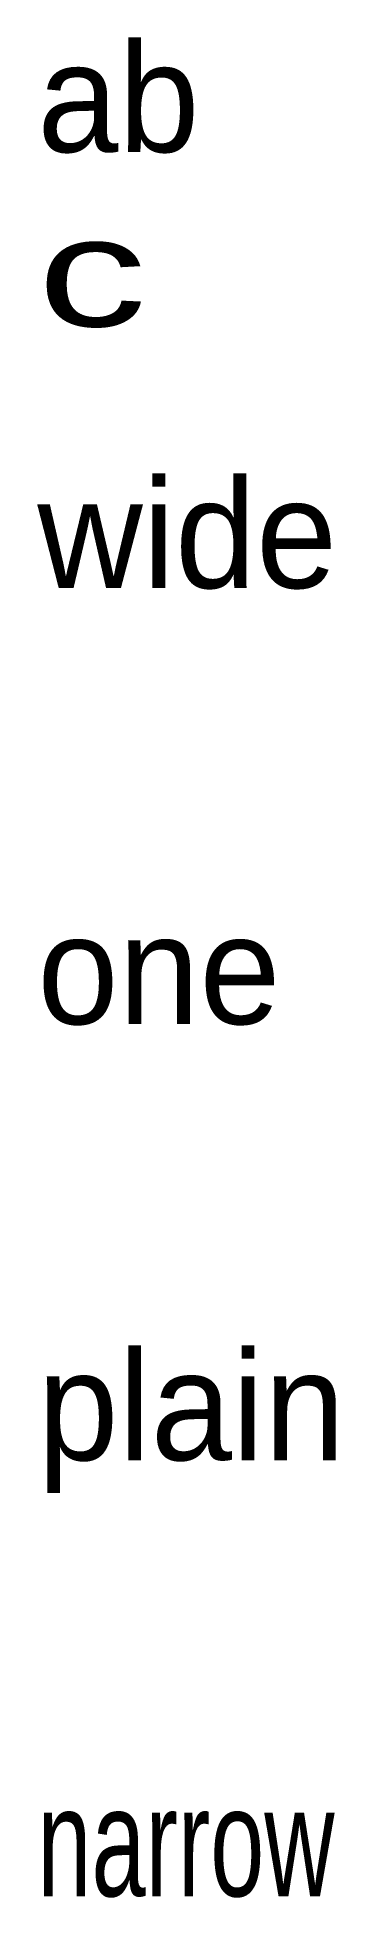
# Model space of a CAD drawing. Extents: x 0 to 6.8, y -2.5 to 40.1.
import ezdxf

# ---------------------------------------------------------------- set-up
doc = ezdxf.new("R2010")
doc.units = 0
doc.layers.get('0').update_dxf_attribs({"linetype": 'CONTINUOUS'})

msp = doc.modelspace()

# ---------------------------------------------------------------- texts
for s, p in [('ab', (0, 37.5)), ('wide', (0, 27.5)), ('one', (0, 17.5)), ('plain', (0, 7.5))]:
    msp.add_text(s, height=2.5).set_placement(p)
for s, width, p in [('c', 1.5, (0, 33.5)), ('narrow', 0.667, (0, -2.5))]:
    msp.add_text(s, height=2.5, dxfattribs=dict(width=width)).set_placement(p)

doc.saveas('drawing.dxf')
